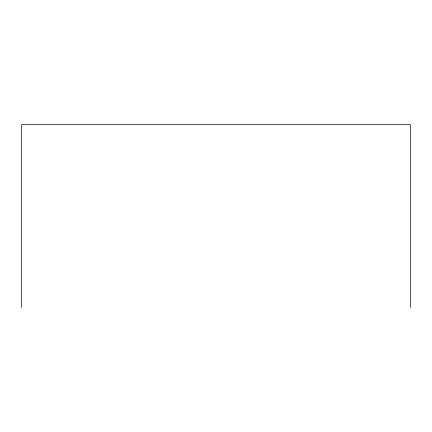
<?xml version="1.0" encoding="UTF-8"?>
<svg xmlns="http://www.w3.org/2000/svg" width="432" height="432" viewBox="0 0 432 432"><rect width="100%" height="100%" fill="white"/><g stroke="black" fill="none" stroke-linecap="round" stroke-linejoin="round"><path stroke-width="0.65" d="M410.4 307.325L410.4 124.675L21.6 124.675L21.6 307.325"/></g></svg>
